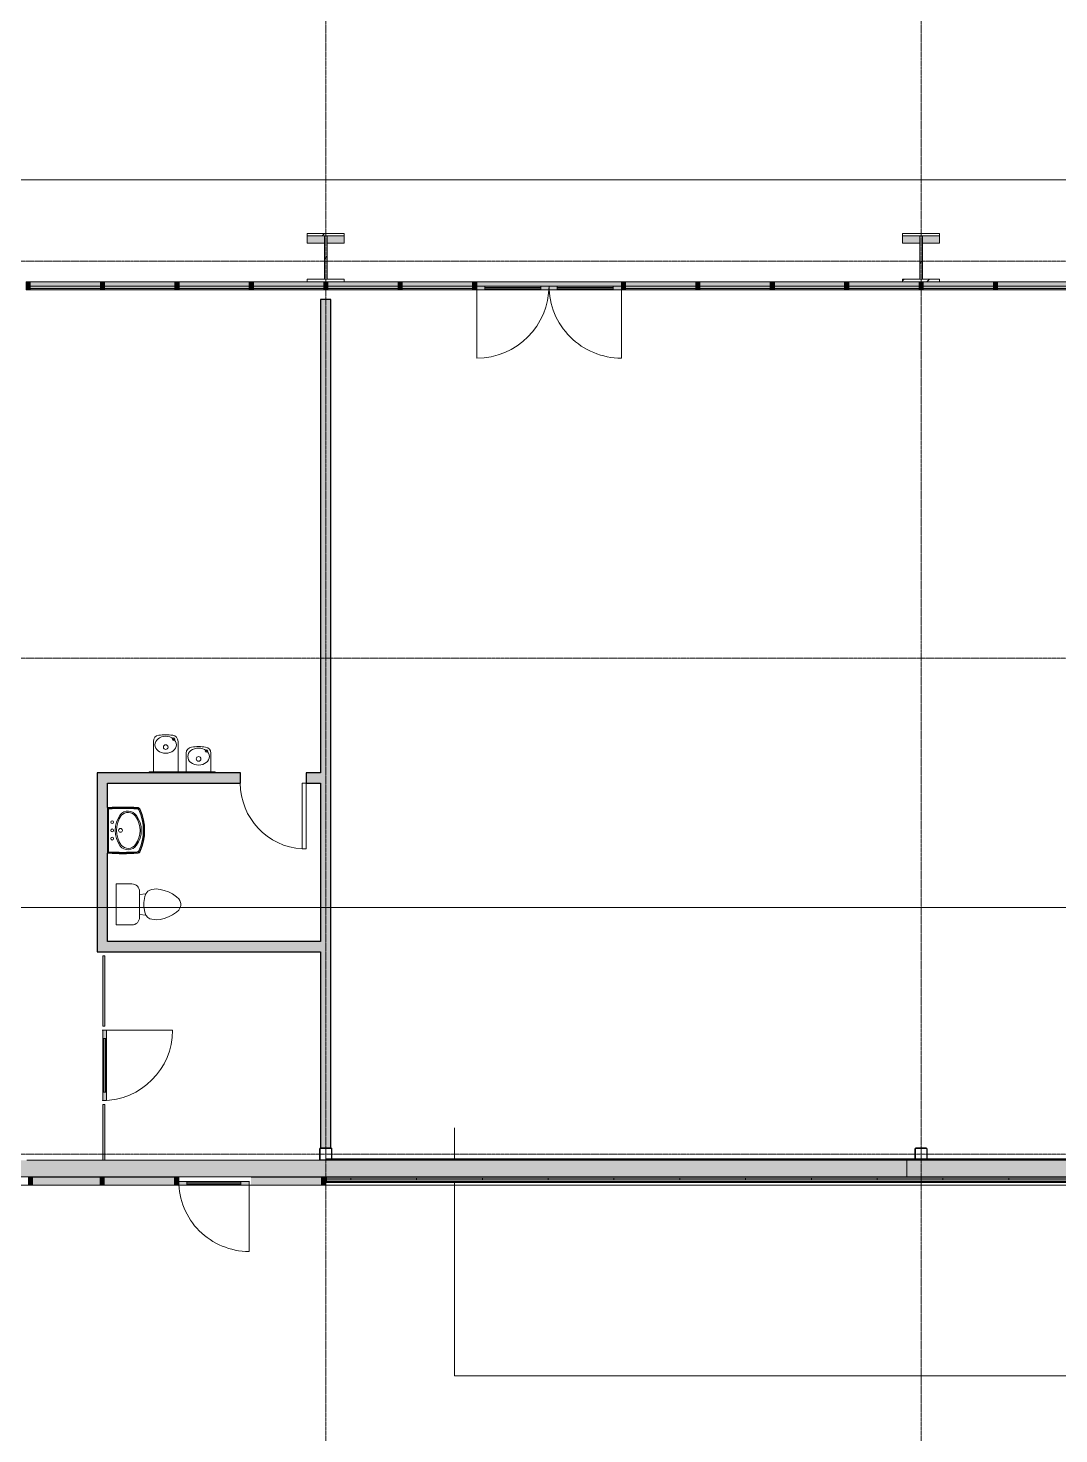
# Model space of a CAD drawing. Header units: inches. Extents: x 19712 to 27543, y -26063 to -18659.
# Drawn here: x 24099 to 24600, y -22920 to -22237 of the extents above; entities that cross this region are included whole.
import ezdxf

# ---------------------------------------------------------------- set-up
doc = ezdxf.new("R2010")
doc.units = ezdxf.units.IN
doc.header["$MEASUREMENT"] = 0
doc.linetypes.add('Grid Line 1_2_', pattern=[0.875, 0.5, -0.125, 0.125, -0.125])
for name, color, linetype, lineweight in [('A-DOOR', 31, 'Continuous', 9), ('A-GLAZ-CURT', 52, 'Continuous', 9), ('A-GLAZ-CWMG', 51, 'Continuous', 9), ('A-WALL', 113, 'Continuous', 9), ('A-WALL-PATT', 111, 'Continuous', 25), ('C-TOPO', 7, 'Continuous', 9), ('Conc', 7, 'Continuous', 9), ('G-ANNO-SYMB', 111, 'Continuous', 9), ('I-WALL', 2, 'Continuous', 9), ('L-SITE-WALL', 31, 'Continuous', 9), ('P-SANR-FIXT', 6, 'Continuous', 9), ('S-BEAM', 12, 'Continuous', 9), ('S-COLS', 52, 'Continuous', 9), ('S-GRID', 1, 'Continuous', 9)]:
    doc.layers.add(name, color=color, linetype=linetype, lineweight=lineweight)
pattern_1 = [(45, (0, 0), (-25.342707, 25.342707), []), (45, (0, 38.4), (-25.342707, 25.342707), [])]

# ---------------------------------------------------------------- blocks, each defined once
blk = doc.blocks.new('HSS-Hollow Structural Section-Column - HSS6X6X1_4-V4-Site Plan - Phase 1')
at = {"layer": 'S-COLS', "lineweight": 15}
for p, q in [((-3, 2.534), (-3, -2.534)), ((-2.767, -2.534), (-2.767, 2.534)), ((2.534, 3), (-2.534, 3)), ((-2.534, 2.767), (2.534, 2.767)), ((2.767, 2.534), (2.767, -2.534)), ((3, -2.534), (3, 2.534)), ((2.534, -2.767), (-2.534, -2.767)), ((-2.534, -3), (2.534, -3))]:
    blk.add_line(p, q, dxfattribs=at)
for centre, radius, start, end in [((-2.534, 2.534), 0.466, 90, 180), ((-2.534, 2.534), 0.233, 90, 180), ((2.534, 2.534), 0.466, 360, 90), ((2.534, 2.534), 0.233, 0, 90), ((-2.534, -2.534), 0.466, 180, 270), ((-2.534, -2.534), 0.233, 180, 270), ((2.534, -2.534), 0.466, 270, 360), ((2.534, -2.534), 0.233, 270, 360)]:
    blk.add_arc(centre, radius, start, end, dxfattribs=at)
blk = doc.blocks.new('Girt_C - 8_D-767115-Site Plan - Phase 1')
at = {"layer": 'S-BEAM'}
for points in [[(24526.39, -22787.49), (24526.39, -22787.3), (22076.14, -22787.4), (22076.14, -22787.49), (24368.72, -22787.49)], [(24526.39, -22795.12), (24526.39, -22787.49), (22076.14, -22787.49), (22076.14, -22795.12), (24368.72, -22795.12)], [(24526.39, -22795.3), (24526.39, -22795.12), (22076.14, -22795.21), (22076.14, -22795.3), (24368.72, -22795.3)]]:
    blk.add_hatch(color=256, dxfattribs=at).paths.add_polyline_path(points, flags=0)
for p, q in [((24241.36, -22787.3), (24098.55, -22787.3)), ((24526.39, -22787.3), (24246.42, -22787.3)), ((24526.39, -22787.3), (24526.39, -22787.49)), ((24526.39, -22787.49), (24526.39, -22795.12)), ((22076.14, -22795.3), (24526.39, -22795.3)), ((24526.39, -22795.12), (24526.39, -22795.3))]:
    blk.add_line(p, q, dxfattribs=at)
blk = doc.blocks.new('System Panel - Glazed-809284-Site Plan - Phase 1')
at = {"layer": 'A-GLAZ-CURT', "transparency": 33554649}
blk.add_hatch(color=256, dxfattribs=at).paths.add_polyline_path([(-17.09, 1.25), (-17.09, 0.25), (17.09, 0.25), (17.09, 1.25)], flags=0)
at = {"layer": 'A-GLAZ-CURT'}
for p, q in [((17.09, 1.25), (-17.09, 1.25)), ((-17.09, 1.25), (-17.09, 0.25)), ((-17.09, 0.25), (-17.09, 1.25)), ((17.09, 1.25), (-17.09, 1.25)), ((-17.09, 0.25), (17.09, 0.25)), ((-17.09, 0.25), (17.09, 0.25)), ((17.09, 0.25), (17.09, 1.25)), ((17.09, 1.25), (17.09, 0.25))]:
    blk.add_line(p, q, dxfattribs=at)
blk = doc.blocks.new('Door_Single_Storefront - one-809285-Site Plan - Phase 1')
at = {"layer": 'A-DOOR'}
h = blk.add_hatch(color=256, dxfattribs=at)
h.paths.add_polyline_path([(17.59375, 2), (13.59375, 2), (13.59375, 0.25), (17.59375, 0.25)], flags=0)
h.paths.add_polyline_path([(-17.59375, 2), (-17.59375, 0.25), (-13.59375, 0.25), (-13.59375, 2)], flags=0)
h = blk.add_hatch(color=256, dxfattribs=at)
h.paths.add_polyline_path([(13.59375, 2), (-13.59375, 2), (-13.59375, 1.5), (13.59375, 1.5)], flags=0)
h.paths.add_polyline_path([(1.32823, 0.75), (-13.59375, 0.75), (-13.59375, 0.25), (13.59375, 0.25), (13.59375, 0.75)], flags=0)
blk.add_hatch(color=256, dxfattribs=at).paths.add_polyline_path([(1.32823, 1.5), (-13.59375, 1.5), (-13.59375, 0.75), (13.59375, 0.75), (13.59375, 1.5)], flags=0)
for p, q in [((-17.59375, 35.1875), (-17.59375, 0)), ((-13.59375, 2), (-17.59375, 2)), ((-17.59375, 2), (-17.59375, 0.25)), ((-17.59375, 0.25), (-13.59375, 0.25)), ((-13.59375, 0.25), (-13.59375, 2)), ((-13.59375, 2), (13.59375, 2)), ((13.59375, 1.5), (-13.59375, 1.5)), ((-13.59375, 1.5), (-13.59375, 0.75)), ((-13.59375, 0.75), (13.59375, 0.75)), ((13.59375, 0.25), (-13.59375, 0.25)), ((17.59375, 2), (13.59375, 2)), ((13.59375, 2), (13.59375, 0.25)), ((13.59375, 0.75), (13.59375, 1.5)), ((13.59375, 0.25), (17.59375, 0.25)), ((17.59375, 0.25), (17.59375, 2))]:
    blk.add_line(p, q, dxfattribs=at)
blk.add_arc((-17.59375, 0), 35.1875, 360, 90, dxfattribs=at)
blk = doc.blocks.new('Door_Single_Storefront - one-809286-Site Plan - Phase 1')
at = {"layer": 'A-DOOR'}
h = blk.add_hatch(color=256, dxfattribs=at)
h.paths.add_polyline_path([(-13.59375, -2), (-13.59375, -0.25), (-17.59375, -0.25), (-17.59375, -2)], flags=0)
h.paths.add_polyline_path([(13.59375, -2), (17.59375, -2), (17.59375, -0.25), (13.59375, -0.25)], flags=0)
h = blk.add_hatch(color=256, dxfattribs=at)
h.paths.add_polyline_path([(13.59375, -2), (13.59375, -1.5), (-13.59375, -1.5), (-13.59375, -2)], flags=0)
h.paths.add_polyline_path([(13.59375, -0.75), (13.59375, -0.25), (-13.59375, -0.25), (-13.59375, -0.75)], flags=0)
blk.add_hatch(color=256, dxfattribs=at).paths.add_polyline_path([(13.59375, -1.5), (13.59375, -0.75), (-13.59375, -0.75), (-13.59375, -1.5)], flags=0)
for p, q in [((-17.59375, -35.1875), (-17.59375, 0)), ((-17.59375, -2), (-17.59375, -0.25)), ((-17.59375, -0.25), (-13.59375, -0.25)), ((-13.59375, -2), (-17.59375, -2)), ((-13.59375, -0.25), (-13.59375, -2)), ((13.59375, -0.25), (-13.59375, -0.25)), ((-13.59375, -1.5), (-13.59375, -0.75)), ((-13.59375, -0.75), (13.59375, -0.75)), ((13.59375, -1.5), (-13.59375, -1.5)), ((-13.59375, -2), (13.59375, -2)), ((13.59375, -2), (13.59375, -0.25)), ((13.59375, -0.25), (17.59375, -0.25)), ((13.59375, -0.75), (13.59375, -1.5)), ((17.59375, -2), (13.59375, -2)), ((17.59375, -0.25), (17.59375, -2))]:
    blk.add_line(p, q, dxfattribs=at)
blk.add_arc((-17.59375, 0), 35.1875, 270, 0, dxfattribs=at)
blk = doc.blocks.new('Rectangular Mullion - Rectangular Mullion 1-769167-Site Plan - Phase 1')
at = {"layer": 'A-GLAZ-CWMG'}
h = blk.add_hatch(color=256, dxfattribs=at)
h.paths.add_polyline_path([(24498.2, -22364.05), (24532.39, -22364.05), (24532.39, -22363.3), (24498.2, -22363.3)], flags=0)
h.paths.add_polyline_path([(24524.39, -22362.3), (24532.39, -22362.3), (24532.39, -22360.05), (24498.2, -22360.05), (24498.2, -22362.3)], flags=0)
blk.add_hatch(color=256, dxfattribs=at).paths.add_polyline_path([(24532.39, -22363.3), (24532.39, -22362.3), (24498.2, -22362.3), (24498.2, -22363.3)], flags=0)
for p, q in [((24498.2, -22360.05), (24524.39, -22360.05)), ((24498.2, -22364.05), (24532.39, -22364.05))]:
    blk.add_line(p, q, dxfattribs=at)
blk = doc.blocks.new('Rectangular Mullion - Rectangular Mullion 1-V15-Site Plan - Phase 1')
at = {"layer": 'A-GLAZ-CWMG'}
h = blk.add_hatch(color=256, dxfattribs=at)
h.paths.add_polyline_path([(24462.02, -22364.05), (24496.2, -22364.05), (24496.2, -22363.3), (24462.02, -22363.3)], flags=0)
h.paths.add_polyline_path([(24462.02, -22362.3), (24496.2, -22362.3), (24496.2, -22360.05), (24462.02, -22360.05)], flags=0)
blk.add_hatch(color=256, dxfattribs=at).paths.add_polyline_path([(24496.2, -22363.3), (24496.2, -22362.3), (24462.02, -22362.3), (24462.02, -22363.3)], flags=0)
for p, q in [((24462.02, -22360.05), (24496.2, -22360.05)), ((24462.02, -22364.05), (24496.2, -22364.05))]:
    blk.add_line(p, q, dxfattribs=at)
blk = doc.blocks.new('Rectangular Mullion - Rectangular Mullion 1-769168-Site Plan - Phase 1')
at = {"layer": 'A-GLAZ-CWMG'}
blk.add_hatch(color=256, dxfattribs=at).paths.add_polyline_path([(24368.72, -22362.3), (24387.64, -22362.3), (24387.64, -22360.05), (24352.45, -22360.05), (24352.45, -22362.3), (24356.45, -22362.3)], flags=0)
blk.add_line((24352.45, -22360.05), (24387.64, -22360.05), dxfattribs=at)
blk = doc.blocks.new('Rectangular Mullion - Rectangular Mullion 1-769169-Site Plan - Phase 1')
at = {"layer": 'A-GLAZ-CWMG'}
blk.add_hatch(color=256, dxfattribs=at).paths.add_polyline_path([(24348.45, -22362.3), (24352.45, -22362.3), (24352.45, -22360.05), (24317.27, -22360.05), (24317.27, -22362.3), (24321.27, -22362.3)], flags=0)
blk.add_line((24317.27, -22360.05), (24352.45, -22360.05), dxfattribs=at)
blk = doc.blocks.new('Rectangular Mullion - Rectangular Mullion 1-V16-Site Plan - Phase 1')
at = {"layer": 'A-GLAZ-CWMG'}
h = blk.add_hatch(color=256, dxfattribs=at)
h.paths.add_polyline_path([(24244.89, -22364.05), (24279.08, -22364.05), (24279.08, -22363.3), (24244.89, -22363.3)], flags=0)
h.paths.add_polyline_path([(24244.89, -22362.3), (24279.08, -22362.3), (24279.08, -22360.05), (24244.89, -22360.05)], flags=0)
blk.add_hatch(color=256, dxfattribs=at).paths.add_polyline_path([(24279.08, -22363.3), (24279.08, -22362.3), (24244.89, -22362.3), (24244.89, -22363.3)], flags=0)
for p, q in [((24252.89, -22360.05), (24279.08, -22360.05)), ((24244.89, -22364.05), (24279.08, -22364.05))]:
    blk.add_line(p, q, dxfattribs=at)
blk = doc.blocks.new('Rectangular Mullion - Rectangular Mullion 1-809282-Site Plan - Phase 1')
at = {"layer": 'A-GLAZ-CWMG'}
blk.add_hatch(color=256, dxfattribs=at).paths.add_polyline_path([(-1, -2), (-1, 2), (1, 2), (1, -2)], flags=0)
at = {"layer": 'A-GLAZ-CWMG', "lineweight": 13}
for p, q in [((-1, 2), (1, 2)), ((-1, -2), (-1, 2)), ((1, 2), (1, -2)), ((1, -2), (-1, -2))]:
    blk.add_line(p, q, dxfattribs=at)
blk = doc.blocks.new('Rectangular Mullion - Rectangular Mullion 1-V17-Site Plan - Phase 1')
at = {"layer": 'A-GLAZ-CWMG'}
blk.add_hatch(color=256, dxfattribs=at).paths.add_polyline_path([(-1, -2), (-1, 2), (1, 2), (1, -2)], flags=0)
at = {"layer": 'A-GLAZ-CWMG', "lineweight": 13}
for p, q in [((-1, 2), (1, 2)), ((-1, -2), (-1, 2)), ((1, 2), (1, -0.25)), ((1, -2), (-1, -2))]:
    blk.add_line(p, q, dxfattribs=at)
blk = doc.blocks.new('Rectangular Mullion - Rectangular Mullion 1-V18-Site Plan - Phase 1')
at = {"layer": 'A-GLAZ-CWMG'}
blk.add_hatch(color=256, dxfattribs=at).paths.add_polyline_path([(-1, -2), (-1, 2), (1, 2), (1, -2)], flags=0)
at = {"layer": 'A-GLAZ-CWMG', "lineweight": 13}
for p, q in [((-1, 2), (1, 2)), ((-1, -0.25), (-1, 2)), ((1, 2), (1, -2)), ((1, -2), (-1, -2))]:
    blk.add_line(p, q, dxfattribs=at)
blk = doc.blocks.new('Single-Flush - 32_ x 84_-460923-Site Plan - Phase 1')
at = {"layer": 'A-DOOR', "lineweight": 13}
for p, q in [((14, -2.5), (14, -34.5)), ((16, -2.5), (14, -2.5)), ((16, -2.5), (16, -34.5)), ((16, -34.5), (14, -34.5))]:
    blk.add_line(p, q, dxfattribs=at)
at = {"layer": 'A-DOOR'}
blk.add_arc((16, -2.5), 32.07, 180, 266.42413, dxfattribs=at)
blk = doc.blocks.new('Toilet-Domestic-3D - Toilet-Domestic-3D-V24-Site Plan - Phase 1')
at = {"layer": 'P-SANR-FIXT'}
for p, q in [((-9.98, 19.48), (9.98, 19.48)), ((-9.98, 11.75), (-9.98, 19.48)), ((9.98, 19.48), (9.98, 11.75)), ((6.25, 8.02), (-6.25, 8.02)), ((-4.86, 8.02), (-5.21, 5)), ((4.86, 8.02), (5.21, 5)), ((-7.41, 1), (-7.5, 0)), ((-7.5, 0), (-7.33, -1.99)), ((-7.24, 2), (-7.41, 1)), ((-6.97, 3), (-7.24, 2)), ((-6.4, 4), (-6.97, 3)), ((-5.21, 5), (-6.4, 4)), ((-3.84, 5.5), (-5.21, 5)), ((-1, 6), (-3.84, 5.5)), ((1, 6), (-1, 6)), ((3.84, 5.5), (1, 6)), ((5.21, 5), (3.84, 5.5)), ((6.4, 4), (5.21, 5)), ((6.97, 3), (6.4, 4)), ((7.24, 2), (6.97, 3)), ((7.41, 1), (7.24, 2)), ((7.33, -1.99), (7.5, 0)), ((7.5, 0), (7.41, 1)), ((-7.33, -1.99), (-6.79, -4)), ((-6.79, -4), (-6.06, -6)), ((-6.06, -6), (-5.13, -8)), ((5.13, -8), (6.06, -6)), ((6.06, -6), (6.79, -4)), ((6.79, -4), (7.33, -1.99)), ((-5.13, -8), (-3.74, -10)), ((-3.74, -10), (-2.74, -11)), ((-2.74, -11), (-1.87, -11.5)), ((-1.87, -11.5), (-0.5, -12)), ((-0.5, -12), (0.5, -12)), ((0.5, -12), (1.87, -11.5)), ((1.87, -11.5), (2.74, -11)), ((2.74, -11), (3.74, -10)), ((3.74, -10), (5.13, -8))]:
    blk.add_line(p, q, dxfattribs=at)
for centre, start, end in [((-6.25, 11.75), 180, 270), ((6.25, 11.75), 270, 360)]:
    blk.add_arc(centre, 3.73, start, end, dxfattribs=at)
blk = doc.blocks.new('Sink-Bathroom-Kohler-Pinoir-2035-8 - Vitreous_China-0-White-465379-Site Plan - Phase 1')
at = {"layer": 'P-SANR-FIXT'}
for p, q in [((24138.2, -22615.75), (24137.7, -22615.75)), ((24137.7, -22615.75), (24137.7, -22637.98)), ((24137.7, -22616), (24138.21, -22616)), ((24138.22, -22616.41), (24137.7, -22616.41)), ((24138.05, -22626.87), (24138.04, -22616.41)), ((24138.22, -22616.42), (24138.22, -22626.87)), ((24138.04, -22637.32), (24138.05, -22626.87)), ((24138.22, -22626.87), (24138.22, -22637.31)), ((24137.7, -22637.32), (24138.22, -22637.32)), ((24138.21, -22637.73), (24137.7, -22637.73)), ((24137.7, -22637.98), (24138.2, -22637.98))]:
    blk.add_line(p, q, dxfattribs=at)
for centre, radius, start, end in [((24145.23, -22722.1), 106.58, 86.21998, 93.7835), ((24145.23, -22722.1), 106.33, 86.21461, 93.78805), ((24145.23, -22722.1), 105.91, 86.20455, 93.79545), ((24154.28, -22626.87), 12.82, 143.57252, 216.42748), ((24154.28, -22626.87), 12.18, 143.65076, 216.34924), ((24147.75, -22622.36), 4.9, 33.55144, 140.63664), ((24147.75, -22622.36), 4.26, 33.35585, 140.42253), ((24141.99, -22626.87), 11.57, 323.69309, 36.30691), ((24141.99, -22626.87), 12.2, 323.76827, 36.23173), ((24152.27, -22617.28), 0.862, 23.66977, 91.92173), ((24152.27, -22617.28), 1.28, 23.66977, 90.90352), ((24152.27, -22617.28), 1.53, 23.66977, 90.49426), ((24130.4, -22626.86), 24.74, 336.33023, 23.66977), ((24130.4, -22626.86), 25.15, 336.32735, 23.66977), ((24130.4, -22626.86), 25.41, 336.32584, 23.66977), ((24140.02, -22622.87), 0.69, 90, 270), ((24140.02, -22626.87), 0.69, 90, 270), ((24140.02, -22622.87), 0.69, 270, 90), ((24140.02, -22626.87), 0.69, 270, 90), ((24144.08, -22626.87), 0.934, 90, 270), ((24144.08, -22626.87), 0.934, 270, 90), ((24140.03, -22630.86), 0.692, 90, 270), ((24140.03, -22630.86), 0.692, 270, 90), ((24147.75, -22631.37), 4.26, 219.57747, 326.64415), ((24145.23, -22531.64), 106.58, 266.2165, 273.78169), ((24145.23, -22531.64), 106.33, 266.21195, 273.78649), ((24145.23, -22531.64), 105.91, 266.20455, 273.79545), ((24147.75, -22631.37), 4.9, 219.36336, 326.44856), ((24152.26, -22636.44), 0.875, 268.70728, 335.94466), ((24152.26, -22636.44), 1.29, 269.60353, 336.01235), ((24152.26, -22636.44), 1.54, 269.96548, 336.03955)]:
    blk.add_arc(centre, radius, start, end, dxfattribs=at)
blk = doc.blocks.new('Drinking_Fountain-Haws_Corporation-Wall_Mounted_1119 - 1119-477162-Site Plan - Phase 1')
at = {"layer": 'P-SANR-FIXT'}
for p, q in [((13.07, 19.62), (13.07, 4.82)), ((25.07, 4.82), (25.07, 19.62)), ((29.07, 13.87), (29.07, 4.82)), ((41.07, 4.82), (41.07, 13.87)), ((43.07, 4.82), (11.07, 4.82)), ((11.07, 4.82), (11.07, 4.32)), ((43.07, 4.32), (43.07, 4.82))]:
    blk.add_line(p, q, dxfattribs=at)
for centre, radius in [((22.94, 20.67), 0.625), ((19.07, 16.82), 1.13), ((38.94, 14.94), 0.625), ((35.07, 11.07), 1.13)]:
    blk.add_circle(centre, radius, dxfattribs=at)
for centre, radius, start, end in [((16.07, 19.62), 3, 97.57756, 180), ((19.07, -2.93), 25.75, 82.42244, 97.57756), ((22.07, 19.62), 3, 360, 82.42244), ((32.07, 13.87), 3, 97.57756, 180), ((35.07, -8.68), 25.75, 82.42244, 97.57756), ((38.07, 13.87), 3, 360, 82.42244)]:
    blk.add_arc(centre, radius, start, end, dxfattribs=at)
for centre, ratio in [((19.07, 17.95), 0.786373), ((35.07, 12.2), 0.786365)]:
    blk.add_ellipse(centre, major_axis=(-5.25, 0), ratio=ratio, dxfattribs=at)
blk = doc.blocks.new('HSS-Hollow Structural Section-Column - HSS6X6X1_4-V25-Site Plan - Phase 1')
at = {"layer": 'S-COLS', "lineweight": 15}
for p, q in [((-3, 2.534), (-3, -2.534)), ((-2.767, -2.534), (-2.767, 2.534)), ((2.534, 3), (-2.534, 3)), ((-2.534, 2.767), (2.534, 2.767)), ((2.767, 2.534), (2.767, -2.534)), ((3, -2.534), (3, 2.534)), ((2.534, -2.767), (-2.534, -2.767)), ((-2.534, -3), (2.534, -3))]:
    blk.add_line(p, q, dxfattribs=at)
for centre, radius, start, end in [((-2.534, 2.534), 0.466, 90, 180), ((-2.534, 2.534), 0.233, 90, 180), ((2.534, 2.534), 0.466, 360, 90), ((2.534, 2.534), 0.233, 0, 90), ((-2.534, -2.534), 0.466, 180, 270), ((-2.534, -2.534), 0.233, 180, 270), ((2.534, -2.534), 0.466, 270, 360), ((2.534, -2.534), 0.233, 270, 360)]:
    blk.add_arc(centre, radius, start, end, dxfattribs=at)
blk = doc.blocks.new('Door_Single_Storefront - one-827442-Site Plan - Phase 1')
at = {"layer": 'A-DOOR'}
h = blk.add_hatch(color=256, dxfattribs=at)
h.paths.add_polyline_path([(-17.09375, 2), (-17.09375, 0.25), (-13.09375, 0.25), (-13.09375, 2)], flags=0)
h.paths.add_polyline_path([(17.09375, 2), (13.09375, 2), (13.09375, 0.25), (17.09375, 0.25)], flags=0)
h = blk.add_hatch(color=256, dxfattribs=at)
h.paths.add_polyline_path([(13.09375, 2), (-13.09375, 2), (-13.09375, 1.5), (13.09375, 1.5)], flags=0)
h.paths.add_polyline_path([(-11.00027, 0.75), (-13.09375, 0.75), (-13.09375, 0.25), (13.09375, 0.25), (13.09375, 0.75)], flags=0)
blk.add_hatch(color=256, dxfattribs=at).paths.add_polyline_path([(-11.00027, 1.5), (-13.09375, 1.5), (-13.09375, 0.75), (13.09375, 0.75), (13.09375, 1.5)], flags=0)
for p, q in [((-17.09375, 34.1875), (-17.09375, 0)), ((-13.09375, 2), (-17.09375, 2)), ((-17.09375, 2), (-17.09375, 0.25)), ((-17.09375, 0.25), (-13.09375, 0.25)), ((-13.09375, 0.25), (-13.09375, 2)), ((-13.09375, 2), (13.09375, 2)), ((13.09375, 1.5), (-13.09375, 1.5)), ((-13.09375, 1.5), (-13.09375, 0.75)), ((-13.09375, 0.75), (13.09375, 0.75)), ((13.09375, 0.25), (-13.09375, 0.25)), ((17.09375, 2), (13.09375, 2)), ((13.09375, 2), (13.09375, 0.25)), ((13.09375, 0.75), (13.09375, 1.5)), ((13.09375, 0.25), (17.09375, 0.25)), ((17.09375, 0.25), (17.09375, 2))]:
    blk.add_line(p, q, dxfattribs=at)
blk.add_arc((-17.09375, 0), 34.1875, 360, 90, dxfattribs=at)
blk = doc.blocks.new('Rectangular Mullion - Rectangular Mullion 1-769199-Site Plan - Phase 1')
at = {"layer": 'A-GLAZ-CWMG'}
blk.add_hatch(color=256, dxfattribs=at).paths.add_polyline_path([(24228.52, -22799.43), (24241.77, -22799.43), (24241.77, -22795.43), (24207.58, -22795.43), (24207.58, -22799.43)], flags=0)
for p, q in [((24207.58, -22795.43), (24241.77, -22795.43)), ((24207.58, -22799.43), (24241.77, -22799.43))]:
    blk.add_line(p, q, dxfattribs=at)
blk = doc.blocks.new('Rectangular Mullion - Rectangular Mullion 1-769200-Site Plan - Phase 1')
at = {"layer": 'A-GLAZ-CWMG'}
blk.add_hatch(color=256, dxfattribs=at).paths.add_polyline_path([(22421.45, -22799.43), (22421.45, -22795.43), (22387.27, -22795.43), (22387.27, -22799.43)], flags=0)
for p, q in [((22387.27, -22795.43), (22421.45, -22795.43)), ((22387.27, -22799.43), (22421.45, -22799.43))]:
    blk.add_line(p, q, dxfattribs=at)
blk = doc.blocks.new('Rectangular Mullion - Rectangular Mullion 1-772412-Site Plan - Phase 1')
at = {"layer": 'A-GLAZ-CWMG'}
blk.add_hatch(color=256, dxfattribs=at).paths.add_polyline_path([(24134.2, -22799.43), (24134.2, -22795.43), (24101.27, -22795.43), (24101.27, -22799.43)], flags=0)
for p, q in [((24101.27, -22795.43), (24134.2, -22795.43)), ((24101.27, -22799.43), (24134.2, -22799.43))]:
    blk.add_line(p, q, dxfattribs=at)
blk = doc.blocks.new('Rectangular Mullion - Rectangular Mullion 1-827436-Site Plan - Phase 1')
at = {"layer": 'A-GLAZ-CWMG'}
blk.add_hatch(color=256, dxfattribs=at).paths.add_polyline_path([(-2, -2), (-2, 2), (0, 2), (0, -2)], flags=0)
at = {"layer": 'A-GLAZ-CWMG', "lineweight": 13}
for p, q in [((-2, 2), (0, 2)), ((-2, -2), (-2, 2)), ((0, 2), (0, -2)), ((0, -2), (-2, -2))]:
    blk.add_line(p, q, dxfattribs=at)
blk = doc.blocks.new('Rectangular Mullion - Rectangular Mullion 1-827439-Site Plan - Phase 1')
at = {"layer": 'A-GLAZ-CWMG'}
blk.add_hatch(color=256, dxfattribs=at).paths.add_polyline_path([(0, -2), (0, 2), (-2, 2), (-2, -2)], flags=0)
at = {"layer": 'A-GLAZ-CWMG', "lineweight": 13}
for p, q in [((0, 2), (-2, 2)), ((-2, 2), (-2, -2)), ((0, -2), (0, 2)), ((-2, -2), (0, -2))]:
    blk.add_line(p, q, dxfattribs=at)
blk = doc.blocks.new('Rectangular Mullion - Rectangular Mullion 1-V27-Site Plan - Phase 1')
at = {"layer": 'A-GLAZ-CWMG'}
blk.add_hatch(color=256, dxfattribs=at).paths.add_polyline_path([(-1, -2), (-1, 2), (1, 2), (1, -2)], flags=0)
at = {"layer": 'A-GLAZ-CWMG', "lineweight": 13}
for p, q in [((-1, 2), (1, 2)), ((-1, -0.25), (-1, 2)), ((1, 2), (1, -2)), ((1, -2), (-1, -2))]:
    blk.add_line(p, q, dxfattribs=at)
blk = doc.blocks.new('Rectangular Mullion - Rectangular Mullion 1-827430-Site Plan - Phase 1')
at = {"layer": 'A-GLAZ-CWMG'}
blk.add_hatch(color=256, dxfattribs=at).paths.add_polyline_path([(-1, -2), (-1, 2), (1, 2), (1, -2)], flags=0)
at = {"layer": 'A-GLAZ-CWMG', "lineweight": 13}
for p, q in [((-1, 2), (1, 2)), ((-1, -2), (-1, 2)), ((1, 2), (1, -2)), ((1, -2), (-1, -2))]:
    blk.add_line(p, q, dxfattribs=at)
blk = doc.blocks.new('System Panel - Glazed-777745-Site Plan - Phase 1')
at = {"layer": 'A-GLAZ-CURT', "transparency": 33554649}
blk.add_hatch(color=256, dxfattribs=at).paths.add_polyline_path([(-10.47, -1.25), (16.59, -1.25), (16.59, -0.25), (-10.47, -0.25)], flags=0)
at = {"layer": 'A-GLAZ-CURT'}
for p, q in [((16.59, -0.25), (-10.5, -0.25)), ((16.59, -0.25), (-10.5, -0.25)), ((-10.5, -1.25), (16.59, -1.25)), ((-10.5, -1.25), (16.59, -1.25)), ((16.59, -1.25), (16.59, -0.25)), ((16.59, -0.25), (16.59, -1.25))]:
    blk.add_line(p, q, dxfattribs=at)
blk = doc.blocks.new('Door_Single_Storefront - one-777982-Site Plan - Phase 1')
at = {"layer": 'A-DOOR'}
h = blk.add_hatch(color=256, dxfattribs=at)
h.paths.add_polyline_path([(17.09375, 2), (13.09375, 2), (13.09375, 0.25), (17.09375, 0.25)], flags=0)
h.paths.add_polyline_path([(-13.09375, 0.25), (-13.09375, 2), (-17.09375, 2), (-17.09375, 0.25)], flags=0)
h = blk.add_hatch(color=256, dxfattribs=at)
h.paths.add_polyline_path([(13.09375, 0.25), (13.09375, 0.75), (-13.09375, 0.75), (-13.09375, 0.25)], flags=0)
h.paths.add_polyline_path([(13.09375, 2), (-13.09375, 2), (-13.09375, 1.5), (13.09375, 1.5)], flags=0)
blk.add_hatch(color=256, dxfattribs=at).paths.add_polyline_path([(13.09375, 1.5), (-13.09375, 1.5), (-13.09375, 0.75), (13.09375, 0.75)], flags=0)
for p, q in [((-17.09375, 34.1875), (-17.09375, 0)), ((-13.09375, 2), (-17.09375, 2)), ((-17.09375, 2), (-17.09375, 0.25)), ((-17.09375, 0.25), (-13.09375, 0.25)), ((-13.09375, 0.25), (-13.09375, 2)), ((-13.09375, 2), (13.09375, 2)), ((13.09375, 1.5), (-13.09375, 1.5)), ((-13.09375, 1.5), (-13.09375, 0.75)), ((-13.09375, 0.75), (13.09375, 0.75)), ((13.09375, 0.25), (-13.09375, 0.25)), ((17.09375, 2), (13.09375, 2)), ((13.09375, 2), (13.09375, 0.25)), ((13.09375, 0.75), (13.09375, 1.5)), ((13.09375, 0.25), (17.09375, 0.25)), ((17.09375, 0.25), (17.09375, 2))]:
    blk.add_line(p, q, dxfattribs=at)
blk.add_arc((-17.09375, 0), 34.1875, 360, 90, dxfattribs=at)
blk = doc.blocks.new('System Panel - Glazed-774301-Site Plan - Phase 1')
at = {"layer": 'A-GLAZ-CURT', "transparency": 33554649}
blk.add_hatch(color=256, dxfattribs=at).paths.add_polyline_path([(-17.09, -1.25), (17.09, -1.25), (17.09, -0.25), (-17.09, -0.25)], flags=0)
at = {"layer": 'A-GLAZ-CURT'}
for p, q in [((17.09, -0.25), (-17.09, -0.25)), ((-17.09, -0.25), (-17.09, -1.25)), ((-17.09, -1.25), (-17.09, -0.25)), ((17.09, -0.25), (-17.09, -0.25)), ((-17.09, -1.25), (17.09, -1.25)), ((-17.09, -1.25), (17.09, -1.25)), ((17.09, -1.25), (17.09, -0.25)), ((17.09, -0.25), (17.09, -1.25))]:
    blk.add_line(p, q, dxfattribs=at)

msp = doc.modelspace()

# ---------------------------------------------------------------- hatches: boundary and pattern name
at = {"layer": 'A-WALL-PATT', "lineweight": 9}
h = msp.add_hatch(dxfattribs=at)
h.set_pattern_fill('FP_8', color=256, style=0, pattern_type=2)
h.set_pattern_definition([(0, (0, 0), (0, 32), []), (90, (0, 0), (-32, 2e-15), [])])
h.paths.add_polyline_path([(24244.02, -22796.8), (25078.02, -22796.8), (25078.02, -22796.05), (24244.02, -22796.05)], flags=0)
at = {"layer": 'I-WALL'}
for points in [[(24246.39, -22781.3), (24246.39, -22368.68), (24241.39, -22368.68), (24241.39, -22781.3)], [(24132.7, -22680.87), (24137.7, -22680.87), (24137.7, -22598.87), (24132.7, -22598.87), (24132.7, -22637.98)], [(24241.39, -22685.87), (24241.39, -22680.87), (24132.7, -22680.87), (24132.7, -22685.87), (24144.41, -22685.87)]]:
    msp.add_hatch(color=256, dxfattribs=at).paths.add_polyline_path(points, flags=0)
h = msp.add_hatch(color=256, dxfattribs=at)
h.paths.add_polyline_path([(24234.39, -22603.87), (24241.39, -22603.87), (24241.39, -22598.87), (24234.39, -22598.87)], flags=0)
h.paths.add_polyline_path([(24137.7, -22603.87), (24202.39, -22603.87), (24202.39, -22598.87), (24137.7, -22598.87)], flags=0)
at = {"layer": 'L-SITE-WALL'}
h = msp.add_hatch(color=256, dxfattribs=at)
h.paths.add_polyline_path([(24530.86, -22787.3), (24530.53, -22787.17), (24530.53, -22786.91), (24530.73, -22787.07)], flags=0)
h.paths.add_polyline_path([(24246.75, -22787.3), (24530.86, -22787.3), (24530.86, -22787.07), (24535.92, -22787.07), (24535.92, -22787.3), (24625.89, -22787.3), (24625.89, -22786.68), (24536.39, -22786.68), (24536.39, -22786.84), (24536.16, -22786.82), (24536.16, -22786.68), (24530.62, -22786.68), (24530.53, -22786.84), (24530.39, -22786.83), (24530.32, -22786.68), (24246.89, -22786.68), (24246.89, -22786.84), (24246.66, -22786.84), (24246.59, -22786.68), (24244.02, -22786.68), (24244.02, -22787.07), (24246.42, -22787.07), (24246.42, -22787.3)], flags=0)
h.paths.add_polyline_path([(24246.42, -22787.3), (24246.66, -22786.96), (24246.82, -22787), (24246.66, -22787.21), (24246.43, -22787.3)], flags=0)
h.paths.add_polyline_path([(24535.92, -22787.3), (24536.25, -22786.91), (24536.39, -22786.84), (24536.16, -22787.21)], flags=0)
h.paths.add_polyline_path([(24820.36, -22787.3), (24820.03, -22787.17), (24819.89, -22786.84), (24820.23, -22787.07)], flags=0)
h.paths.add_polyline_path([(24630.89, -22787.3), (24820.36, -22787.3), (24820.36, -22787.07), (24825.42, -22787.07), (24825.42, -22787.3), (24973.89, -22787.3), (24973.89, -22786.68), (24825.89, -22786.68), (24825.89, -22786.84), (24825.66, -22786.84), (24825.59, -22786.68), (24820.12, -22786.68), (24820.12, -22786.84), (24819.89, -22786.84), (24819.82, -22786.68), (24630.89, -22786.68)], flags=0)
h.paths.add_polyline_path([(24825.42, -22787.3), (24825.69, -22786.95), (24825.82, -22787), (24825.66, -22787.21), (24825.59, -22787.23)], flags=0)
h.paths.add_polyline_path([(24978.89, -22787.3), (25078.02, -22787.3), (25078.02, -22786.68), (24978.89, -22786.68)], flags=0)
for points in [[(24526.39, -22795.3), (24627.39, -22795.21), (24627.39, -22787.3), (24526.39, -22787.4), (24526.39, -22795.28)], [(24244.02, -22796.05), (25078.02, -22796.05), (25078.02, -22795.3), (24244.02, -22795.3)], [(24244.02, -22797.68), (25078.02, -22797.68), (25078.02, -22796.8), (24244.02, -22796.8)], [(24256.56, -22797.93), (25078.02, -22797.93), (25078.02, -22797.68), (24244.02, -22797.68), (24244.02, -22797.93)]]:
    msp.add_hatch(color=256, dxfattribs=at).paths.add_polyline_path(points, flags=0)
at = {"layer": 'S-COLS'}
h = msp.add_hatch(dxfattribs=at)
h.set_pattern_fill('FP_1', color=256, style=0, pattern_type=2)
h.set_pattern_definition(pattern_1)
h.paths.add_polyline_path([(24252.89, -22337.8), (24252.89, -22336.55), (24234.89, -22336.55), (24234.89, -22337.8)], flags=0)
h = msp.add_hatch(color=256, dxfattribs=at)
h.paths.add_polyline_path([(24243.27, -22341.31), (24243.27, -22337.8), (24234.89, -22337.8), (24234.89, -22341.31)], flags=0)
h.paths.add_polyline_path([(24252.89, -22341.31), (24252.89, -22337.8), (24244.52, -22337.8), (24244.52, -22341.31)], flags=0)
h = msp.add_hatch(dxfattribs=at)
h.set_pattern_fill('FP_1', color=256, style=0, pattern_type=2)
h.set_pattern_definition(pattern_1)
h.paths.add_polyline_path([(24244.52, -22358.8), (24244.52, -22337.8), (24243.27, -22337.8), (24243.27, -22358.8)], flags=0)
h = msp.add_hatch(color=256, dxfattribs=at)
h.paths.add_polyline_path([(24532.77, -22341.31), (24532.77, -22337.8), (24524.39, -22337.8), (24524.39, -22341.31)], flags=0)
h.paths.add_polyline_path([(24542.39, -22341.31), (24542.39, -22337.8), (24534.02, -22337.8), (24534.02, -22341.31)], flags=0)
h = msp.add_hatch(dxfattribs=at)
h.set_pattern_fill('FP_1', color=256, style=0, pattern_type=2)
h.set_pattern_definition(pattern_1)
h.paths.add_polyline_path([(24534.02, -22358.8), (24534.02, -22337.8), (24532.77, -22337.8), (24532.77, -22358.8)], flags=0)
h = msp.add_hatch(dxfattribs=at)
h.set_pattern_fill('FP_1', color=256, style=0, pattern_type=2)
h.set_pattern_definition(pattern_1)
h.paths.add_polyline_path([(24542.39, -22360.05), (24542.39, -22358.8), (24524.39, -22358.8), (24524.39, -22360.05)], flags=0)

# ---------------------------------------------------------------- linework, layer by layer
at = {"layer": 'A-WALL'}
for p, q in [((24530.86, -22787.3), (24526.39, -22787.3)), ((24627.39, -22787.3), (24535.92, -22787.3)), ((25078.02, -22796.05), (24244.02, -22796.05)), ((25078.02, -22796.8), (24244.02, -22796.8)), ((25078.02, -22797.68), (24244.02, -22797.68)), ((24627.39, -22795.3), (24526.39, -22795.3))]:
    msp.add_line(p, q, dxfattribs=at)
at = {"layer": 'C-TOPO'}
for p, q in [((24099.27, -22799.43), (23616.52, -22799.43)), ((24207.58, -22799.43), (24206.58, -22799.43)), ((25078.02, -22799.43), (24243.77, -22799.43))]:
    msp.add_line(p, q, dxfattribs=at)
at = {"layer": 'Conc'}
for p, q in [((24306.52, -22786.68), (24306.52, -22771.59)), ((24306.52, -22892.07), (24306.52, -22797.93)), ((24306.52, -22892.07), (25981.02, -22892.07))]:
    msp.add_line(p, q, dxfattribs=at)
at = {"layer": 'G-ANNO-SYMB'}
for p, q in [((27080.52, -22310.53), (20003.25, -22310.53)), ((27068.75, -22664.44), (19991.49, -22664.44))]:
    msp.add_line(p, q, dxfattribs=at)
at = {"layer": 'I-WALL', "lineweight": 25}
for p, q in [((24246.39, -22368.68), (24241.39, -22368.68)), ((24241.39, -22368.68), (24241.39, -22598.87)), ((24246.39, -22781.3), (24246.39, -22368.68)), ((24132.7, -22598.87), (24132.7, -22685.87)), ((24202.39, -22598.87), (24132.7, -22598.87)), ((24202.39, -22603.87), (24202.39, -22598.87)), ((24241.39, -22598.87), (24234.39, -22598.87)), ((24234.39, -22598.87), (24234.39, -22603.87)), ((24137.7, -22615.75), (24137.7, -22603.87)), ((24137.7, -22603.87), (24202.39, -22603.87)), ((24234.39, -22603.87), (24241.39, -22603.87)), ((24241.39, -22603.87), (24241.39, -22680.87)), ((24137.7, -22680.87), (24137.7, -22637.98)), ((24241.39, -22680.87), (24137.7, -22680.87)), ((24132.7, -22685.87), (24241.39, -22685.87)), ((24241.39, -22685.87), (24241.39, -22781.3))]:
    msp.add_line(p, q, dxfattribs=at)
at = {"layer": 'L-SITE-WALL', "lineweight": 25}
for p, q in [((24246.66, -22786.68), (24244.02, -22786.68)), ((24244.02, -22786.68), (24244.02, -22787.07)), ((24530.39, -22786.68), (24246.89, -22786.68)), ((24536.16, -22786.68), (24530.62, -22786.68)), ((24625.89, -22786.68), (24536.39, -22786.68)), ((24244.02, -22795.28), (24244.02, -22797.93)), ((24244.02, -22797.93), (25078.02, -22797.93))]:
    msp.add_line(p, q, dxfattribs=at)
at = {"layer": 'S-BEAM'}
for p, q in [((24098.55, -22787.3), (24241.36, -22787.3)), ((24246.42, -22787.3), (24526.39, -22787.3))]:
    msp.add_line(p, q, dxfattribs=at)
at = {"layer": 'S-COLS', "lineweight": 15}
for p, q in [((24252.89, -22336.55), (24234.89, -22336.55)), ((24234.89, -22336.55), (24234.89, -22337.8)), ((24234.89, -22337.8), (24252.89, -22337.8)), ((24244.52, -22337.8), (24243.27, -22337.8)), ((24243.27, -22337.8), (24243.27, -22358.8)), ((24244.52, -22358.8), (24244.52, -22337.8)), ((24252.89, -22337.8), (24252.89, -22336.55)), ((24542.39, -22336.55), (24524.39, -22336.55)), ((24524.39, -22336.55), (24524.39, -22337.8)), ((24524.39, -22337.8), (24542.39, -22337.8)), ((24534.02, -22337.8), (24532.77, -22337.8)), ((24532.77, -22337.8), (24532.77, -22358.8)), ((24534.02, -22358.8), (24534.02, -22337.8)), ((24542.39, -22337.8), (24542.39, -22336.55)), ((24234.89, -22358.8), (24234.89, -22360.05)), ((24252.89, -22358.8), (24234.89, -22358.8)), ((24234.89, -22360.05), (24252.89, -22360.05)), ((24243.27, -22358.8), (24244.52, -22358.8)), ((24252.89, -22360.05), (24252.89, -22358.8)), ((24524.39, -22358.8), (24524.39, -22360.05)), ((24542.39, -22358.8), (24524.39, -22358.8)), ((24524.39, -22360.05), (24542.39, -22360.05)), ((24532.77, -22358.8), (24534.02, -22358.8)), ((24542.39, -22360.05), (24542.39, -22358.8))]:
    msp.add_line(p, q, dxfattribs=at)
at = {"layer": 'S-COLS'}
for p, q in [((24234.89, -22337.8), (24234.89, -22341.31)), ((24252.89, -22337.8), (24252.89, -22341.31)), ((24524.39, -22337.8), (24524.39, -22341.31)), ((24542.39, -22337.8), (24542.39, -22341.31)), ((24243.27, -22341.31), (24234.89, -22341.31)), ((24252.89, -22341.31), (24244.52, -22341.31)), ((24532.77, -22341.31), (24524.39, -22341.31)), ((24542.39, -22341.31), (24534.02, -22341.31))]:
    msp.add_line(p, q, dxfattribs=at)
at = {"layer": 'S-GRID', "linetype": 'Grid Line 1_2_'}
for p, q in [((24243.89, -23874.7), (24243.89, -18787.2)), ((24533.39, -23874.7), (24533.39, -18787.2)), ((27542.72, -22350.05), (19848.99, -22350.05)), ((27542.72, -22543.05), (19848.99, -22543.05)), ((27542.72, -22784.3), (19848.99, -22784.3))]:
    msp.add_line(p, q, dxfattribs=at)

# ---------------------------------------------------------------- block references
at = {"layer": 'A-DOOR'}
for name, p in [('Door_Single_Storefront - one-809286-Site Plan - Phase 1', (24334.86, -22362.05)), ('Single-Flush - 32_ x 84_-460923-Site Plan - Phase 1', (24218.39, -22601.37))]:
    msp.add_blockref(name, p, dxfattribs=at)
for name, p, rotation in [('Door_Single_Storefront - one-809285-Site Plan - Phase 1', (24370.05, -22362.05), 180), ('Door_Single_Storefront - one-777982-Site Plan - Phase 1', (24135.2, -22741.15), 270), ('Door_Single_Storefront - one-827442-Site Plan - Phase 1', (24189.48, -22797.43), 180)]:
    msp.add_blockref(name, p, dxfattribs=dict(at, rotation=rotation))
at = {"layer": 'A-GLAZ-CURT'}
for name, p, rotation in [('System Panel - Glazed-809284-Site Plan - Phase 1', (24117.23, -22362.05), 180), ('System Panel - Glazed-809284-Site Plan - Phase 1', (24153.42, -22362.05), 180), ('System Panel - Glazed-809284-Site Plan - Phase 1', (24189.61, -22362.05), 180), ('System Panel - Glazed-809284-Site Plan - Phase 1', (24225.8, -22362.05), 180), ('System Panel - Glazed-809284-Site Plan - Phase 1', (24261.98, -22362.05), 180), ('System Panel - Glazed-809284-Site Plan - Phase 1', (24298.17, -22362.05), 180), ('System Panel - Glazed-809284-Site Plan - Phase 1', (24406.73, -22362.05), 180), ('System Panel - Glazed-809284-Site Plan - Phase 1', (24442.92, -22362.05), 180), ('System Panel - Glazed-809284-Site Plan - Phase 1', (24479.11, -22362.05), 180), ('System Panel - Glazed-809284-Site Plan - Phase 1', (24515.3, -22362.05), 180), ('System Panel - Glazed-809284-Site Plan - Phase 1', (24551.48, -22362.05), 180), ('System Panel - Glazed-809284-Site Plan - Phase 1', (24587.67, -22362.05), 180), ('System Panel - Glazed-774301-Site Plan - Phase 1', (24135.2, -22704.96), 90), ('System Panel - Glazed-777745-Site Plan - Phase 1', (24135.2, -22776.83), 90)]:
    msp.add_blockref(name, p, dxfattribs=dict(at, rotation=rotation))
at = {"layer": 'A-GLAZ-CWMG', "extrusion": (0, 0, -1)}
for name, p in [('Rectangular Mullion - Rectangular Mullion 1-809282-Site Plan - Phase 1', (-24099.14, -22362.05)), ('Rectangular Mullion - Rectangular Mullion 1-809282-Site Plan - Phase 1', (-24135.33, -22362.05)), ('Rectangular Mullion - Rectangular Mullion 1-809282-Site Plan - Phase 1', (-24171.52, -22362.05)), ('Rectangular Mullion - Rectangular Mullion 1-809282-Site Plan - Phase 1', (-24207.7, -22362.05)), ('Rectangular Mullion - Rectangular Mullion 1-809282-Site Plan - Phase 1', (-24243.89, -22362.05)), ('Rectangular Mullion - Rectangular Mullion 1-809282-Site Plan - Phase 1', (-24280.08, -22362.05)), ('Rectangular Mullion - Rectangular Mullion 1-V18-Site Plan - Phase 1', (-24316.27, -22362.05)), ('Rectangular Mullion - Rectangular Mullion 1-V17-Site Plan - Phase 1', (-24388.64, -22362.05)), ('Rectangular Mullion - Rectangular Mullion 1-809282-Site Plan - Phase 1', (-24424.83, -22362.05)), ('Rectangular Mullion - Rectangular Mullion 1-809282-Site Plan - Phase 1', (-24461.02, -22362.05)), ('Rectangular Mullion - Rectangular Mullion 1-809282-Site Plan - Phase 1', (-24497.2, -22362.05)), ('Rectangular Mullion - Rectangular Mullion 1-809282-Site Plan - Phase 1', (-24533.39, -22362.05)), ('Rectangular Mullion - Rectangular Mullion 1-809282-Site Plan - Phase 1', (-24569.58, -22362.05)), ('Rectangular Mullion - Rectangular Mullion 1-827436-Site Plan - Phase 1', (-24099.27, -22797.43)), ('Rectangular Mullion - Rectangular Mullion 1-827430-Site Plan - Phase 1', (-24135.2, -22797.43)), ('Rectangular Mullion - Rectangular Mullion 1-V27-Site Plan - Phase 1', (-24171.39, -22797.43))]:
    msp.add_blockref(name, p, dxfattribs=at)
at = {"layer": 'A-GLAZ-CWMG'}
for name, p in [('Rectangular Mullion - Rectangular Mullion 1-V15-Site Plan - Phase 1', (-361.87, 0)), ('Rectangular Mullion - Rectangular Mullion 1-V15-Site Plan - Phase 1', (-325.69, 0)), ('Rectangular Mullion - Rectangular Mullion 1-V15-Site Plan - Phase 1', (-289.5, 0)), ('Rectangular Mullion - Rectangular Mullion 1-769167-Site Plan - Phase 1', (-289.5, 0)), ('Rectangular Mullion - Rectangular Mullion 1-V16-Site Plan - Phase 1', (0, 0)), ('Rectangular Mullion - Rectangular Mullion 1-V15-Site Plan - Phase 1', (-180.94, 0)), ('Rectangular Mullion - Rectangular Mullion 1-769169-Site Plan - Phase 1', (0, 0)), ('Rectangular Mullion - Rectangular Mullion 1-769168-Site Plan - Phase 1', (0, 0)), ('Rectangular Mullion - Rectangular Mullion 1-V15-Site Plan - Phase 1', (-72.37, 0)), ('Rectangular Mullion - Rectangular Mullion 1-V15-Site Plan - Phase 1', (-36.19, 0)), ('Rectangular Mullion - Rectangular Mullion 1-V15-Site Plan - Phase 1', (0, 0)), ('Rectangular Mullion - Rectangular Mullion 1-769167-Site Plan - Phase 1', (0, 0)), ('Rectangular Mullion - Rectangular Mullion 1-V16-Site Plan - Phase 1', (289.5, 0)), ('Rectangular Mullion - Rectangular Mullion 1-V15-Site Plan - Phase 1', (108.56, 0)), ('Rectangular Mullion - Rectangular Mullion 1-772412-Site Plan - Phase 1', (0, 0)), ('Rectangular Mullion - Rectangular Mullion 1-769200-Site Plan - Phase 1', (1748.94, 0)), ('Rectangular Mullion - Rectangular Mullion 1-769199-Site Plan - Phase 1', (0, 0)), ('Rectangular Mullion - Rectangular Mullion 1-827439-Site Plan - Phase 1', (24243.77, -22797.43))]:
    msp.add_blockref(name, p, dxfattribs=at)
at = {"layer": 'P-SANR-FIXT'}
for name, p in [('Drinking_Fountain-Haws_Corporation-Wall_Mounted_1119 - 1119-477162-Site Plan - Phase 1', (24146.97, -22603.19)), ('Sink-Bathroom-Kohler-Pinoir-2035-8 - Vitreous_China-0-White-465379-Site Plan - Phase 1', (0, 0))]:
    msp.add_blockref(name, p, dxfattribs=at)
at = {"layer": 'P-SANR-FIXT', "rotation": 89.99999999999991}
msp.add_blockref('Toilet-Domestic-3D - Toilet-Domestic-3D-V24-Site Plan - Phase 1', (24161.37, -22662.87), dxfattribs=at)
at = {"layer": 'S-BEAM'}
msp.add_blockref('Girt_C - 8_D-767115-Site Plan - Phase 1', (0, 0), dxfattribs=at)
at = {"layer": 'S-COLS', "rotation": 180}
for name, p in [('HSS-Hollow Structural Section-Column - HSS6X6X1_4-V4-Site Plan - Phase 1', (24243.89, -22784.3)), ('HSS-Hollow Structural Section-Column - HSS6X6X1_4-V25-Site Plan - Phase 1', (24533.39, -22784.3))]:
    msp.add_blockref(name, p, dxfattribs=at)

doc.saveas('drawing.dxf')
